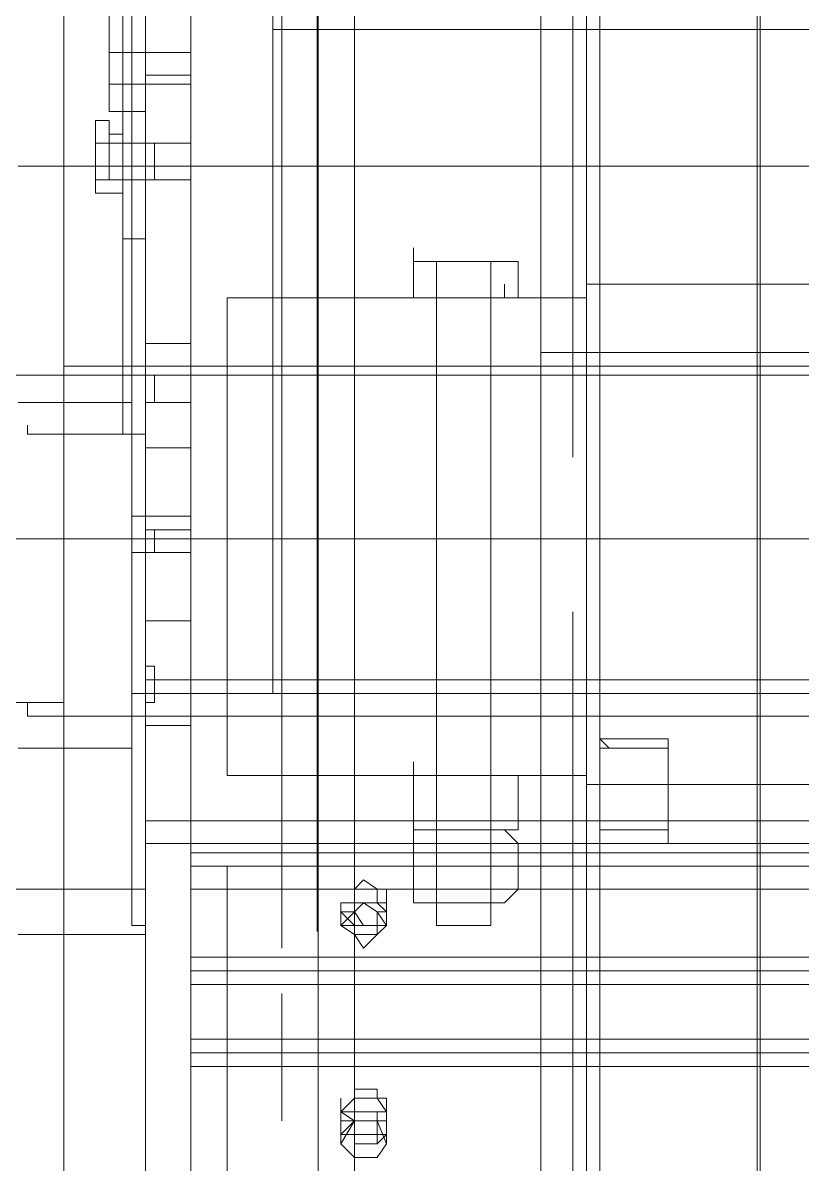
# Model space of a CAD drawing. Header units: millimetres. Extents: x 3220 to 226993, y 817 to 176024.
# Drawn here: x 123310.4 to 123558.5, y 146871.7 to 147234.8 of the extents above; entities that cross this region are included whole.
import ezdxf

# ---------------------------------------------------------------- set-up
doc = ezdxf.new("R2010")
doc.units = ezdxf.units.MM
doc.linetypes.add('AXES', pattern=[50.8, 31.75, -6.35, 6.35, -6.35])
doc.layers.add('Axe', color=1, linetype='AXES', lineweight=9)
doc.layers.add('Sichtbare Kanten(DIN)', color=7, linetype='Continuous', lineweight=50, true_color=0x3f3f3f)

# ---------------------------------------------------------------- blocks, each defined once
blk = doc.blocks.new('section 4-3')
at = {"layer": 'Axe', "ltscale": 15}
blk.add_line((3000, -5000), (3000, 32505.53), dxfattribs=at)
blk = doc.blocks.new('ligne broyage 2')
at = {"color": 7, "linetype": 'Continuous', "lineweight": 5, "true_color": 0x000007}
for points in [[(2440.9, 9545.77), (2440.9, 8427.57)], [(2455.36, 9545.77), (2455.36, 8427.57)], [(2455.36, 9545.77), (2455.36, 8427.57)], [(2481.4, 9020.67), (2481.4, 9372.18)], [(2310.7, 9338.91), (2310.7, 8468.07)], [(2319.38, 9338.91), (2319.38, 8928.08)], [(2388.82, 9338.91), (2388.82, 8468.07)], [(2400.39, 9338.91), (2400.39, 8468.07)], [(2459.7, 8790.66), (2459.7, 9338.91)], [(2411.97, 9153.75), (2411.97, 8771.85)], [(2315.04, 9142.18), (2315.04, 8664.81)], [(2329.51, 9142.18), (2329.51, 8664.81)], [(2462.6, 9090.1), (2462.6, 9061.17)], [(2466.94, 9071.3), (2466.94, 9056.83)], [(2414.86, 9068.4), (2414.86, 8852.86)], [(2167.49, 9064.06), (2414.86, 9064.06)], [(2462.6, 9056.83), (2462.6, 9061.17), (2462.6, 9061.17)], [(2462.6, 9061.17), (2462.6, 9049.6)], [(2466.94, 9056.83), (2455.36, 9056.83)], [(2466.94, 9056.83), (2466.94, 9038.02)], [(2440.9, 9049.6), (2455.36, 9049.6)], [(2462.6, 9046.7), (2462.6, 9049.6), (2462.6, 9049.6)], [(2462.6, 9049.6), (2462.6, 8935.32)], [(2455.36, 9046.7), (2440.9, 9046.7)], [(2455.36, 9046.7), (2466.94, 9046.7)], [(2466.94, 9038.02), (2466.94, 9042.36)], [(2455.36, 9038.02), (2466.94, 9038.02)], [(2471.28, 9035.13), (2466.94, 9035.13)], [(2466.94, 9030.79), (2466.94, 9035.13)], [(2471.28, 9027.9), (2471.28, 9035.13), (2471.28, 9035.13)], [(2471.28, 9030.79), (2471.28, 9035.13)], [(2440.9, 9027.9), (2440.9, 9030.79)], [(2466.94, 9027.9), (2466.94, 9030.79), (2462.6, 9030.79), (2466.94, 9030.79)], [(2466.94, 9030.79), (2462.6, 9030.79)], [(2471.28, 9030.79), (2471.28, 9011.99)], [(2440.9, 9027.9), (2466.94, 9027.9)], [(2440.9, 9016.33), (2440.9, 9027.9), (2440.9, 9027.9)], [(2462.6, 9027.9), (2440.9, 9027.9)], [(2455.36, 9027.9), (2440.9, 9027.9)], [(2452.47, 9016.33), (2452.47, 9027.9), (2455.36, 9027.9)], [(2462.6, 9027.9), (2455.36, 9027.9)], [(2471.28, 9027.9), (2466.94, 9027.9)], [(2466.94, 9016.33), (2466.94, 9027.9), (2466.94, 9027.9)], [(2471.28, 9016.33), (2471.28, 9027.9)], [(2495.87, 9020.67), (1629.37, 9020.67)], [(2440.9, 9016.33), (2440.9, 9020.67)], [(2481.4, 8954.12), (2481.4, 9020.67)], [(2440.9, 9016.33), (2466.94, 9016.33)], [(2440.9, 9016.33), (2462.6, 9016.33)], [(2440.9, 9016.33), (2455.36, 9016.33)], [(2455.36, 9016.33), (2452.47, 9016.33)], [(2455.36, 9016.33), (2462.6, 9016.33)], [(2466.94, 9016.33), (2462.6, 9016.33), (2462.6, 9016.33)], [(2471.28, 9016.33), (2466.94, 9016.33)], [(2471.28, 9011.99), (2471.28, 9016.33), (2471.28, 9016.33)], [(2471.28, 9011.99), (2471.28, 9016.33)], [(2462.6, 9011.99), (2466.94, 9011.99)], [(2466.94, 9011.99), (2462.6, 9011.99), (2462.6, 9011.99)], [(2471.28, 9011.99), (2466.94, 9011.99), (2466.94, 9011.99)], [(2462.6, 8997.52), (2455.36, 8997.52)], [(2370.01, 8990.29), (2370.01, 8994.63)], [(2336.74, 8990.29), (2336.74, 8978.71)], [(2341.08, 8990.29), (2336.74, 8990.29)], [(2345.42, 8990.29), (2336.74, 8990.29)], [(2341.08, 8990.29), (2370.01, 8990.29), (2362.78, 8990.29)], [(2345.42, 8990.29), (2345.42, 8978.71)], [(2345.42, 8990.29), (2362.78, 8990.29)], [(2362.78, 8990.29), (2362.78, 8978.71)], [(2370.01, 8990.29), (2370.01, 8978.71)], [(2315.04, 8983.05), (1833.33, 8983.05)], [(2341.08, 8978.71), (2341.08, 8983.05)], [(2341.08, 8978.71), (2341.08, 8983.05)], [(2370.01, 8978.71), (2370.01, 8983.05)], [(2370.01, 8978.71), (2370.01, 8983.05)], [(2341.08, 8978.71), (2315.04, 8978.71)], [(2345.42, 8978.71), (2336.74, 8978.71)], [(2341.08, 8978.71), (2370.01, 8978.71), (2370.01, 8978.71)], [(2345.42, 8978.71), (2341.08, 8978.71), (2341.08, 8978.71)], [(2345.42, 8978.71), (2345.42, 8779.09)], [(2362.78, 8978.71), (2345.42, 8978.71)], [(2362.78, 8779.09), (2362.78, 8978.71)], [(2370.01, 8978.71), (2362.78, 8978.71)], [(2370.01, 8978.71), (2362.78, 8978.71), (2362.78, 8978.71)], [(2429.32, 8978.71), (2370.01, 8978.71)], [(2429.32, 8978.71), (2429.32, 8826.82)], [(2329.51, 8961.36), (1818.87, 8961.36)], [(2455.36, 8964.25), (2440.9, 8964.25)], [(2495.87, 8954.12), (1629.37, 8954.12)], [(2345.42, 8957.02), (1804.4, 8957.02)], [(2345.42, 8957.02), (2362.78, 8957.02)], [(2345.42, 8957.02), (2362.78, 8957.02)], [(2481.4, 8957.02), (2362.78, 8957.02)], [(2455.36, 8954.12), (2440.9, 8954.12)], [(2452.47, 8954.12), (2452.47, 8945.44), (2455.36, 8945.44)], [(2455.36, 8954.12), (2452.47, 8954.12)], [(2455.36, 8954.12), (2459.7, 8954.12)], [(2481.4, 8957.02), (2481.4, 8845.63)], [(2481.4, 8605.5), (2481.4, 8954.12)], [(2537.82, 8954.12), (2481.4, 8954.12)], [(2440.9, 8945.44), (2455.36, 8945.44)], [(2492.97, 8945.44), (2459.7, 8945.44)], [(2459.7, 8945.44), (2459.7, 8935.32), (2459.7, 8935.32)], [(2495.87, 8945.44), (2492.97, 8945.44)], [(2492.97, 8935.32), (2492.97, 8938.21)], [(2455.36, 8935.32), (2462.6, 8935.32)], [(2459.7, 8935.32), (2492.97, 8935.32)], [(2440.9, 8930.98), (2455.36, 8930.98)], [(2440.9, 8909.28), (2455.36, 8909.28)], [(2459.7, 8909.28), (2455.36, 8909.28)], [(2455.36, 8904.94), (2440.9, 8904.94)], [(2452.47, 8904.94), (2452.47, 8897.71), (2455.36, 8897.71)], [(2455.36, 8904.94), (2452.47, 8904.94)], [(2440.9, 8897.71), (2455.36, 8897.71)], [(2455.36, 8897.71), (2459.7, 8897.71)], [(2319.38, 8878.9), (2319.38, 8468.07)], [(2440.9, 8876.01), (2455.36, 8876.01)], [(2452.47, 8849.97), (2452.47, 8861.54)], [(2455.36, 8861.54), (2452.47, 8861.54)], [(2440.9, 8857.2), (1711.82, 8857.2)], [(2440.9, 8857.2), (1711.82, 8857.2)], [(2455.36, 8857.2), (2440.9, 8857.2)], [(2440.9, 8852.86), (1711.82, 8852.86)], [(1711.82, 8852.86), (2440.9, 8852.86)], [(2440.9, 8852.86), (2455.36, 8852.86)], [(2455.36, 8852.86), (2459.7, 8852.86)], [(2345.42, 8845.63), (2345.42, 8849.97)], [(2455.36, 8849.97), (2452.47, 8849.97)], [(2481.4, 8849.97), (2537.82, 8849.97)], [(2492.97, 8845.63), (2492.97, 8849.97)], [(1804.4, 8845.63), (2345.42, 8845.63)], [(1818.87, 8845.63), (2329.51, 8845.63)], [(2362.78, 8845.63), (2345.42, 8845.63)], [(2362.78, 8845.63), (2345.42, 8845.63)], [(2362.78, 8845.63), (2481.4, 8845.63)], [(2492.97, 8845.63), (2459.7, 8845.63)], [(2459.7, 8845.63), (2459.7, 8835.5), (2459.7, 8835.5)], [(2440.9, 8842.74), (2455.36, 8842.74)], [(2289.01, 8838.4), (2289.01, 8835.5), (2289.01, 8835.5)], [(2310.7, 8809.46), (2310.7, 8838.4), (2310.7, 8838.4)], [(2289.01, 8835.5), (2289.01, 8809.46)], [(2459.7, 8835.5), (2492.97, 8835.5)], [(2492.97, 8835.5), (2495.87, 8835.5), (2495.87, 8835.5)], [(2345.42, 8826.82), (2345.42, 8831.16), (2345.42, 8831.16)], [(2362.78, 8826.82), (2362.78, 8831.16)], [(2370.01, 8826.82), (2370.01, 8831.16)], [(2315.04, 8826.82), (2345.42, 8826.82)], [(2341.08, 8826.82), (2336.74, 8826.82)], [(2336.74, 8809.46), (2336.74, 8826.82), (2345.42, 8826.82)], [(2362.78, 8826.82), (2370.01, 8826.82), (2341.08, 8826.82)], [(2345.42, 8809.46), (2345.42, 8826.82)], [(2345.42, 8826.82), (2345.42, 8809.46), (2345.42, 8809.46)], [(2345.42, 8826.82), (2362.78, 8826.82), (2362.78, 8809.46)], [(2345.42, 8809.46), (2345.42, 8826.82)], [(2362.78, 8826.82), (2345.42, 8826.82)], [(2362.78, 8826.82), (2429.32, 8826.82)], [(2362.78, 8809.46), (2362.78, 8826.82)], [(2362.78, 8809.46), (2362.78, 8826.82)], [(2370.01, 8809.46), (2370.01, 8826.82)], [(1833.33, 8823.93), (2315.04, 8823.93)], [(2163.15, 8812.36), (2289.01, 8812.36)], [(2289.01, 8812.36), (2310.7, 8812.36), (2310.7, 8812.36)], [(2310.7, 8812.36), (2440.9, 8812.36)], [(2370.01, 8809.46), (2370.01, 8812.36)], [(2440.9, 8812.36), (2455.36, 8812.36)], [(2336.74, 8809.46), (2345.42, 8809.46)], [(2336.74, 8809.46), (2341.08, 8809.46)], [(2341.08, 8809.46), (2336.74, 8805.13)], [(2341.08, 8809.46), (2370.01, 8809.46), (2345.42, 8809.46)], [(2370.01, 8809.46), (2341.08, 8809.46)], [(2345.42, 8809.46), (2345.42, 8805.13)], [(2362.78, 8805.13), (2362.78, 8809.46)], [(2370.01, 8805.13), (2370.01, 8809.46)], [(2440.9, 8805.13), (1711.82, 8805.13)], [(2336.74, 8790.66), (2336.74, 8805.13)], [(2370.01, 8805.13), (2336.74, 8805.13), (2336.74, 8805.13)], [(2345.42, 8786.32), (2345.42, 8805.13)], [(2345.42, 8805.13), (2345.42, 8786.32)], [(2345.42, 8790.66), (2345.42, 8805.13)], [(2362.78, 8786.32), (2362.78, 8805.13)], [(2362.78, 8786.32), (2362.78, 8805.13)], [(2362.78, 8790.66), (2362.78, 8805.13)], [(2370.01, 8790.66), (2370.01, 8805.13)], [(2440.9, 8805.13), (2455.36, 8805.13)], [(1711.82, 8802.23), (2440.9, 8802.23)], [(1711.82, 8802.23), (2440.9, 8802.23)], [(2440.9, 8802.23), (1711.82, 8802.23)], [(1711.82, 8797.89), (2440.9, 8797.89)], [(1711.82, 8797.89), (2440.9, 8797.89)], [(2429.32, 8790.66), (2429.32, 8797.89)], [(2429.32, 8797.89), (2440.9, 8797.89)], [(1711.82, 8790.66), (2440.9, 8790.66)], [(2336.74, 8790.66), (2345.42, 8790.66)], [(2336.74, 8790.66), (2341.08, 8786.32)], [(2345.42, 8786.32), (2345.42, 8790.66)], [(2362.78, 8790.66), (2345.42, 8790.66)], [(2362.78, 8786.32), (2362.78, 8790.66)], [(2362.78, 8790.66), (2370.01, 8790.66)], [(2370.01, 8786.32), (2370.01, 8790.66)], [(2388.82, 8786.32), (2388.82, 8790.66), (2385.93, 8793.55), (2381.59, 8790.66), (2378.69, 8790.66), (2378.69, 8786.32)], [(2378.69, 8786.32), (2378.69, 8783.43), (2381.59, 8783.43), (2381.59, 8779.09), (2388.82, 8779.09), (2388.82, 8783.43), (2393.16, 8783.43), (2393.16, 8786.32), (2388.82, 8786.32), (2388.82, 8790.66), (2381.59, 8790.66), (2381.59, 8786.32), (2378.69, 8786.32), (2378.69, 8783.43)], [(2429.32, 8667.7), (2429.32, 8790.66)], [(2429.32, 8790.66), (2440.9, 8790.66)], [(2455.36, 8790.66), (2656.44, 8790.66), (2656.44, 8790.66)], [(2455.36, 8779.09), (2459.7, 8779.09), (2459.7, 8790.66)], [(2370.01, 8786.32), (2341.08, 8786.32)], [(2362.78, 8779.09), (2362.78, 8783.43)], [(2393.16, 8779.09), (2393.16, 8783.43), (2388.82, 8783.43), (2388.82, 8786.32), (2378.69, 8786.32), (2378.69, 8783.43)], [(2378.69, 8786.32), (2378.69, 8783.43), (2381.59, 8783.43), (2381.59, 8779.09), (2385.93, 8779.09), (2388.82, 8783.43), (2388.82, 8786.32), (2393.16, 8786.32)], [(2378.69, 8783.43), (2378.69, 8786.32)], [(2378.69, 8783.43), (2378.69, 8786.32), (2378.69, 8786.32)], [(2378.69, 8783.43), (2378.69, 8779.09), (2378.69, 8779.09)], [(2378.69, 8783.43), (2378.69, 8779.09), (2378.69, 8779.09)], [(2378.69, 8779.09), (2378.69, 8783.43), (2378.69, 8783.43)], [(2378.69, 8783.43), (2381.59, 8783.43), (2381.59, 8779.09), (2388.82, 8779.09), (2388.82, 8783.43)], [(2388.82, 8786.32), (2393.16, 8786.32), (2393.16, 8786.32)], [(2388.82, 8783.43), (2393.16, 8783.43), (2393.16, 8783.43)], [(2393.16, 8783.43), (2393.16, 8786.32)], [(2393.16, 8783.43), (2393.16, 8779.09), (2393.16, 8779.09)], [(2378.69, 8779.09), (2381.59, 8779.09), (2381.59, 8776.19), (2388.82, 8776.19), (2388.82, 8779.09), (2393.16, 8779.09)], [(2455.36, 8776.19), (2495.87, 8776.19)], [(2440.9, 8768.96), (1711.82, 8768.96)], [(2440.9, 8764.62), (1711.82, 8764.62)], [(1711.82, 8764.62), (2440.9, 8764.62)], [(2440.9, 8760.28), (1711.82, 8760.28)], [(2411.97, 8757.39), (2411.97, 8716.88)], [(2440.9, 8742.92), (1711.82, 8742.92)], [(1711.82, 8738.58), (2440.9, 8738.58), (1711.82, 8738.58), (2440.9, 8738.58)], [(1711.82, 8738.58), (2440.9, 8738.58)], [(1711.82, 8734.24), (2440.9, 8734.24)], [(2393.16, 8719.78), (2388.82, 8724.12), (2388.82, 8727.01), (2381.59, 8727.01), (2381.59, 8724.12), (2378.69, 8724.12), (2378.69, 8719.78)], [(2393.16, 8719.78), (2393.16, 8724.12)], [(2378.69, 8719.78), (2378.69, 8716.88), (2378.69, 8716.88)], [(2393.16, 8712.54), (2393.16, 8716.88), (2388.82, 8716.88), (2388.82, 8719.78), (2381.59, 8719.78), (2381.59, 8716.88), (2378.69, 8716.88), (2378.69, 8712.54)], [(2378.69, 8719.78), (2381.59, 8719.78), (2381.59, 8716.88), (2388.82, 8716.88), (2388.82, 8719.78)], [(2378.69, 8719.78), (2378.69, 8712.54), (2378.69, 8712.54)], [(2388.82, 8716.88), (2393.16, 8719.78), (2393.16, 8719.78)], [(2388.82, 8719.78), (2393.16, 8719.78), (2393.16, 8719.78)], [(2393.16, 8712.54), (2393.16, 8719.78)], [(2378.69, 8716.88), (2381.59, 8716.88), (2381.59, 8712.54), (2388.82, 8712.54), (2388.82, 8716.88)], [(2393.16, 8712.54), (2393.16, 8716.88), (2393.16, 8716.88)], [(2378.69, 8712.54), (2378.69, 8709.65), (2378.69, 8709.65)], [(2378.69, 8712.54), (2381.59, 8709.65), (2388.82, 8709.65), (2388.82, 8712.54)], [(2378.69, 8709.65), (2378.69, 8712.54)], [(2393.16, 8709.65), (2393.16, 8712.54), (2388.82, 8712.54)], [(2393.16, 8709.65), (2393.16, 8712.54)]]:
    blk.add_lwpolyline(points, dxfattribs=at)
for points in [[(2455.36, 9056.83), (2440.9, 9056.83)], [(2167.49, 8852.86), (2414.86, 8852.86)], [(2310.7, 8838.4), (2289.01, 8838.4), (2289.01, 8835.5), (2307.81, 8835.5)], [(2310.7, 8835.5), (2310.7, 8838.4), (2289.01, 8838.4), (2289.01, 8835.5)], [(1870.94, 8812.36), (2455.36, 8812.36)], [(2289.01, 8809.46), (2289.01, 8805.13), (2310.7, 8805.13), (2310.7, 8809.46)], [(2385.93, 8771.85), (2381.59, 8776.19), (2378.69, 8779.09), (2381.59, 8783.43), (2385.93, 8786.32), (2388.82, 8783.43), (2393.16, 8779.09), (2388.82, 8776.19)], [(2393.16, 8783.43), (2388.82, 8783.43), (2388.82, 8786.32), (2381.59, 8786.32), (2378.69, 8783.43), (2378.69, 8779.09), (2381.59, 8779.09), (2381.59, 8776.19), (2388.82, 8776.19), (2388.82, 8779.09)], [(2345.42, 8779.09), (2362.78, 8779.09)], [(1711.82, 8768.96), (2440.9, 8768.96)], [(2393.16, 8719.78), (2388.82, 8719.78), (2388.82, 8724.12), (2381.59, 8724.12), (2378.69, 8719.78), (2378.69, 8716.88), (2381.59, 8716.88), (2381.59, 8712.54), (2388.82, 8712.54), (2388.82, 8716.88)], [(2393.16, 8712.54), (2388.82, 8716.88), (2388.82, 8719.78), (2381.59, 8719.78), (2381.59, 8716.88), (2378.69, 8716.88), (2378.69, 8712.54), (2381.59, 8712.54), (2381.59, 8709.65), (2388.82, 8709.65), (2388.82, 8712.54)], [(2385.93, 8705.31), (2381.59, 8705.31), (2378.69, 8709.65), (2381.59, 8716.88), (2388.82, 8716.88), (2393.16, 8709.65), (2388.82, 8705.31)]]:
    blk.add_lwpolyline(points, close=True, dxfattribs=at)
at = {"color": 1, "linetype": 'Continuous', "lineweight": 5, "true_color": 0x000001}
blk.add_lwpolyline([(85.86, 8902.05), (2673.8, 8902.05), (2673.8, 8902.05)], dxfattribs=at)
blk = doc.blocks.new('be 500 gain 2000')
at = {"layer": 'Sichtbare Kanten(DIN)', "color": 5, "lineweight": 0}
for p, q in [((8, 1), (1992, 1)), ((1992, 0), (8, 0))]:
    blk.add_line(p, q, dxfattribs=at)
blk = doc.blocks.new('140')
at = {"color": 5, "lineweight": 0, "rotation": 270}
blk.add_blockref('be 500 gain 2000', (440, 16218.23), dxfattribs=at)

msp = doc.modelspace()

# ---------------------------------------------------------------- block references
at = {"color": 2}
msp.add_blockref('section 4-3', (120404.15, 135943.7), dxfattribs=at)
msp.add_blockref('140', (123104.15, 131443.7))
at = {"xscale": -1}
msp.add_blockref('ligne broyage 2', (125804.85, 138168.54), dxfattribs=at)

doc.saveas('drawing.dxf')
